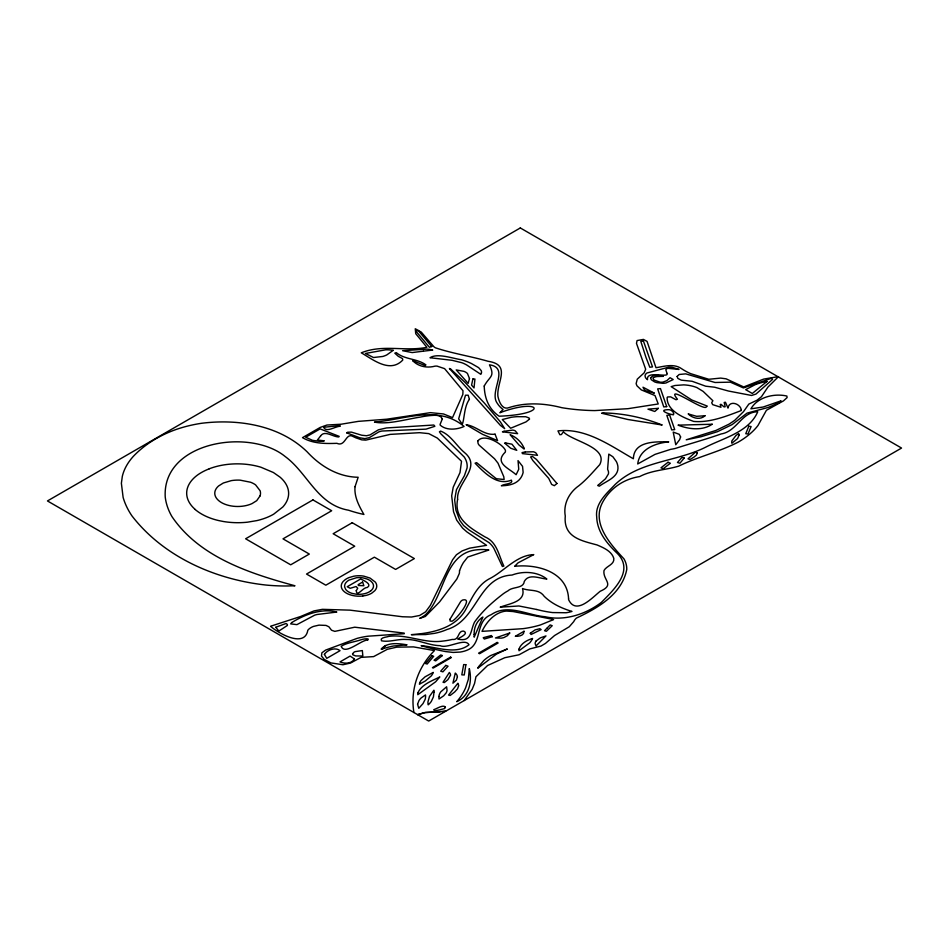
<?xml version="1.0" encoding="UTF-8"?>
<svg xmlns="http://www.w3.org/2000/svg" width="949" height="949" viewBox="0 0 949 949"><rect width="100%" height="100%" fill="white"/><g stroke="black" fill="none" stroke-linecap="round" stroke-linejoin="round"><path stroke-width="1.42" d="M381.32 649.045C387.299 641.809 398.77 643.493 407.05 644.834L393.847 645.972A27.189 15.694 0 0 0 391.534 646.376L381.32 649.045L385.804 645.462M464.156 700.576L472.151 689.342L474.559 683.458L475.947 676.767L487.561 665.522L504.809 657.704L519.079 654.763L529.756 648.926L541.013 646.044L545.45 643.434L554.572 635.522L569.27 626.743L573.801 621.548A19.49 11.246 0 0 1 576.458 618.06C597.609 608.095 621.642 594.572 626.743 569.625A54.686 31.578 0 0 0 624.015 558.937C610.575 544.382 591.298 523.48 602.568 502.389C610.112 488.261 623.79 479.008 639.602 476.6C651.809 470.158 665.64 470.052 678.654 466.161C697.918 456.742 719.057 451.961 738.108 442.175A95.517 55.149 0 0 0 757.99 425.508L766.424 410.265L783.435 400.917L787.124 397.584L786.875 396.053C774.479 393.147 757.658 396.919 750.908 408.829L763.198 407.014L781.063 400.81L779.912 402.115A8.173 4.721 0 0 1 778.999 402.767L768.168 407.453L747.053 413.123L732.13 424.594L717.574 431.641L700.955 436.765L686.234 439.802L715.866 430.478L729.14 424.096L734.716 420.336L743.577 411.569L748.832 404.084L756.994 400.241L761.43 396.753L767.931 387.085L778.5 376.611L763.648 379.102L743.719 386.955L726.115 378.829L720.682 378.093L708.773 379.268L690.67 373.657A60.736 35.066 0 0 1 681.94 368.936C674.134 363.218 664.608 366.29 655.996 367.726L647.052 341.391L643.422 339.41L637.076 340.561L636.482 343.36L645.676 369.22L644.205 372.791L637.265 379.173L636.127 383.657L636.945 385.804L641.322 389.909L655.024 395.567L658.238 403.966L627.965 408.687L594.762 410.585A129.289 74.651 0 0 1 561.867 407.702C544.738 403.266 526.375 402.103 509.34 407.501C502.294 410.656 498.913 401.415 497.893 396.16C496.517 381.889 511.606 364.831 488.106 361.296C470.68 356.255 452.531 353.502 435.366 347.797A12.871 7.426 0 0 1 433.729 346.563L421.285 332.126L415.247 328.734L415.745 333.716L426.896 347.298C405.069 351.794 382.661 344.036 361.296 352.826C373.289 359.754 389.98 373.479 402.803 360.027L402.471 358.592L399.6 357.002A7.604 4.389 0 0 1 397.453 355.567L394.796 353.158L396.279 352.625C404.891 359.837 416.872 358.295 425.923 364.867L425.116 365.579L412.625 360.584C418.367 366.67 427.109 368.271 434.998 366.148A8.529 4.923 0 0 1 437.026 366.1L444.595 368.639L462.993 390.763L462.839 394.428L452.531 417.607L443.503 413.954L430.395 412.649L386.706 419.209L358.378 421.356L341.071 424.227L326.954 425.033L320.228 427.418L302.494 437.643C312.873 443.741 325.187 443.752 336.883 443.325C345.697 447.287 345.614 431.854 353.325 436.659A68.814 39.728 0 0 1 355.745 437.797L361.794 439.873L365.804 440.122L390.122 434.393L419.565 432.685L428.782 433.622L437.323 438.07L461.522 461.285L460.004 472.578L453.219 487.205L451.677 495.781L453.527 511.748L456.694 520.159L462.602 528.13L466.908 531.914L486.552 545.343L469.541 548.166L462.127 550.93L456.422 554.762L452.614 559.744L430.36 605.355L425.591 611.856L419.66 615.474L411.569 617.028L402.483 616.755L350.003 610.148L322.423 609.329L314 610.907L300.525 616.53L270.548 626.257C278.354 633.374 304.736 648.309 307.82 630.231A15.73 9.087 0 0 1 313.526 626.399L318.994 625.13L326.005 625.415L328.888 626.779L331.545 630.231L334.819 631.37L354.748 627.194L404.155 633.102L404.274 633.718L368.01 636.198A56.145 32.42 0 0 0 357.073 638.38L325.578 650.112L321.889 652.805L321.486 656.056L324.297 659.46L330.904 662.912L342.945 664.751L350.501 663.054L361.094 657.36L373.609 656.613L387.299 649.318L396.741 647.147L413.539 646.898L434.464 650.587C418.248 666.708 410.075 689.745 413.918 712.521M598.582 484.761L605.498 478.782L608.392 473.978A18.102 10.451 0 0 0 608.392 471.345L607.704 469.47A3.642 2.1 0 0 1 607.633 468.901L608.795 454.097L612.935 456.813L616.375 461.605A44.271 25.564 0 0 1 617.894 466.398C619.187 477.228 606.316 480.894 599.365 486.185L597.68 485.52L598.356 484.951M367.773 639.994C370.49 637.87 362.352 639.033 360.917 639.804C354.428 642.058 347.014 642.603 341.166 646.281C344.807 655.759 360.976 639.923 367.583 640.077M383.503 648.464L382.044 648.855M362.767 596.008L366.065 595.414A17.07 9.858 0 0 0 371.842 593.113L374.902 590.598A17.402 10.048 0 0 0 375.365 582.128L370.003 578.06L363.811 576.138A16.833 9.715 0 0 0 353.799 576.197L349.113 577.55A19.217 11.091 0 0 0 345.104 579.72L343.194 581.429A17.343 10.012 0 0 0 343.36 590.812L344.285 591.666A18.173 10.498 0 0 0 347.951 593.955A17.984 10.392 0 0 0 362.767 595.996M440.158 711.869L425.46 712.497L417.607 714.656L424.606 712.592L445.686 711.24L441.997 711.643M553.611 619.578L540.42 624.952A73.085 42.195 0 0 1 523.018 628.665L481.997 631.358C486.315 622.414 493.492 613.813 503.551 611.476A12.906 7.45 0 0 1 506.564 611.085L513.112 611.536L550.764 618.938A22.74 13.132 0 0 1 551.476 619.092L553.113 619.46M536.778 609.507L518.913 605.972L500.206 607.17C509.743 603.457 526.315 601.666 522.496 588.51C529.756 591.476 538.902 588.629 544.192 596.304C551.915 603.837 561.772 608.345 571.974 611.417A22.717 13.12 0 0 1 566.055 612.746L552.52 612.568A81.507 47.059 0 0 1 536.778 609.507M666.827 372.874L665.795 369.695L667.503 368.283L679.021 369.446L672.378 367.358A11.269 6.501 0 0 0 668.642 367.204L646.921 373.004A8.411 4.864 0 0 0 645.023 375.911L645.569 377.844L647.503 379.695C645.783 369.849 669.33 378.532 667.04 373.372M568.581 598.89C567.443 571.749 537.229 563.836 514.631 566.316L518.118 562.793L533.777 554.619C516.256 555.106 503.824 571.82 488.771 579.104C477.679 585.343 472.472 597.04 466.683 607.692C456.623 628.357 432.163 633.125 411.344 634.679L425.543 634.561L434.488 633.363A42.752 24.686 0 0 0 446.849 629.543C477.655 620.587 477.715 576.719 512.057 575.047C523.16 570.823 537.502 571.523 546.873 579.032C539.59 578.546 528.866 573.16 524.322 581.369C523.504 588.902 512.401 586.435 507.976 590.847A44.627 25.765 0 0 0 501.831 594.916C491.629 602.829 481.985 611.595 474.488 622.176C470.206 630.883 471.914 642.402 457.762 639.092C459.802 637.431 469.209 633.659 463.741 631.121C457.382 630.409 459.755 640.539 452.222 639.448A50.119 28.933 0 0 1 442.709 641.097C424.476 643.707 407.216 633.979 388.936 636.352C386.907 637.194 379.315 637.431 381.474 640.789C389.493 642.473 397.868 638.807 406.053 639.46C417.774 639.27 428.402 645.391 440.087 645.664C447.489 649.187 465.212 637.313 468.984 644.786C455.793 655.201 436.469 646.874 421.142 645.652A178.768 103.216 0 0 0 445.544 651.572L453.148 652.438L460.194 652.058A20.676 11.934 0 0 0 469.15 649.223C482.377 641.773 475.2 620.729 491.143 614.703C507.857 603.291 527.205 615.284 544.999 616.708C564.608 621.263 585.806 614.3 601.393 602.378C614.228 589.317 635.498 569.768 615.972 552.128C606.257 542.638 597.135 531.274 596.707 517.039C594.893 503.409 606.886 493.183 615.343 484.287C640.065 460.882 676.59 461.831 705.854 447.086C723.873 437.892 749.105 431.949 757.753 411.747C741.691 411.819 736.863 431.51 721.145 433.942C706.092 439.304 690.635 443.48 675.451 448.403A35.398 20.439 0 0 1 670.682 449.34L655.035 454.369L637.716 463.954C639.412 449.019 655.712 443.005 668.737 441.902C655.664 441.653 633.813 440.811 633.374 458.77C610.432 445.686 585.723 427.619 557.953 430.917L559.851 434.725L561.381 434.559L563.398 431.819C572.283 441.368 608.617 447.015 599.768 464.595C593.078 471.914 586.648 479.53 578.854 485.734C569.151 492.555 563.125 503.907 565.272 516.019C563.303 537.264 581.037 540.622 597.135 544.975C603.6 547.787 611.607 551.084 613.825 558.427C614.501 564.774 606.494 565.829 604.003 570.527C602.544 580.195 615.438 584.631 600.207 591.263C592.473 597.407 576.221 615.521 568.653 599.792A9.549 5.516 0 0 1 568.581 598.89M195.209 509.518A51.756 29.882 0 0 0 201.757 514.121A50.605 29.217 0 0 0 218.602 520.55L223.276 521.487A51.637 29.81 0 0 0 247.535 522.175L256.954 520.586A49.68 28.684 0 0 0 273.668 514.18L282.826 506.991A50.522 29.17 0 0 0 280.038 477.145L273.407 472.519L260.916 467.228A50.439 29.122 0 0 0 209.255 468.782M195.269 509.494A50.843 29.36 0 0 1 197.783 474.844A52.029 30.036 0 0 1 209.278 468.806M469.411 399.28C464.393 406.148 464.583 416.658 462.685 423.301A52.349 30.226 0 0 0 461.985 423.835L458.652 418.865L465.496 395.223L468.177 395.199L469.411 399.28M457.608 499.376C453.598 519.139 471.024 528.451 484.998 536.92C497.264 542.057 498.688 555.58 503.872 566.078L502.365 566.47L493.883 548.332A43.749 25.255 0 0 0 489.233 542.769L469.031 529.981L463.587 525.521L459.814 520.443L455.911 510.159L454.642 499.862L456.457 489.672L464.417 475.686L467.062 468.035A43.951 25.374 0 0 0 464.275 457.074L440.692 433.669L439.411 431.807L440.585 431.083C450.822 434.915 456.481 445.959 464.678 452.709C482.377 467.513 456.161 482.792 457.608 499.376M457.394 676.839L456.374 680.148L452.922 683.185L455.283 673.055L455.888 673.648A12.717 7.343 0 0 1 457.299 676.174L457.394 676.839M469.352 668.725L468.32 679.389L465.651 687.693A117.949 68.091 0 0 1 456.754 701.702C469.601 696.032 472.246 681.085 469.352 668.725M474.168 634.501L474.168 637.17L482.887 617.052C476.813 620.61 473.824 627.657 474.168 634.501M677.123 376.456L677.871 378.426L681.275 380.158L692.07 381.273L705.712 386.207L714.621 387.216L728.429 391.024L751.596 395.472L755.985 394.06L772.557 379.398L771.288 378.366L743.423 387.927L730.35 382.162L715.036 382.494L685.7 373.859L679.152 374.487L677.123 376.456M472.899 378.971L471.57 385.092L474.026 387.939L474.939 379.031L472.899 378.971M442.317 418.9L440.122 424.322A5.884 3.393 0 0 0 440.217 425.152C446.433 430.704 456.884 429.731 464.108 426.457C437.75 404.511 404.44 419.755 374.464 422.068C387.714 424.891 406.136 419.233 420.324 417.086A56.335 32.527 0 0 1 429.743 415.626C433.895 415.365 440.336 414.132 442.317 418.9M524.121 448.355L524.121 449.067L518.984 444.986L510.099 434.713C516.256 436.991 521.736 442.234 524.121 448.355M556.933 483.492L554.346 485.674L551.666 484.453L548.724 478.379L532.875 460.562L530.633 456.967L532.401 456.41L536.399 459.399L556.933 483.492M450.004 619.234L450.087 621.002L451.843 621.215C455.378 620.705 474.595 596.98 462.59 600.041A7.817 4.508 0 0 0 460.479 601.891L450.004 619.234M324.404 654.395L326.753 658.345L340.039 650.67C335.46 646.815 327.239 649.935 324.404 654.395M434.001 692.165L433.42 696.886L431.297 701.418A33.298 19.217 0 0 1 428.201 704.858A32.942 19.027 0 0 1 427.94 701.952L429.506 696.388L433.907 690.231L434.001 692.165M355.033 486.695C354.06 496.754 359.066 506.031 363.918 514.465L359.861 513.516A102.8 59.348 0 0 1 348.544 510.218C317.251 504.761 307.915 473.29 285.139 456.493C249.623 427.548 161.994 441.629 165.233 497.051A136.11 78.589 0 0 0 171.959 516.612C199.468 557.217 249.824 573.493 294.973 585.77L287.677 585.972A118.483 68.411 0 0 1 266.206 585.07C215.34 579.59 163.655 556.98 131.887 515.805A158.685 91.614 0 0 1 123.121 497.418L121.377 483.266L122.326 476.351A104.544 60.356 0 0 1 133.311 456.386C144.616 444.476 158.993 435.816 174.319 430.122A96.371 55.635 0 0 1 201.579 423.278C238.306 418.687 279.753 425.176 307.179 451.878C320.43 466.244 338.093 476.967 358.164 477.264L355.033 486.695M524.026 631.263C524.216 635.711 518.7 636.506 515.331 636.281L524.026 631.263M484.215 386.029C484.583 398.082 488.628 409.055 499.127 416.208C550.361 414.274 540.669 397.334 499.886 412.768L503.065 409.47A36.525 21.092 0 0 1 497.478 403.562C488.237 391.996 510.562 367.821 489.459 364.819C495.248 377.144 489.755 375.828 484.215 386.029M529.483 419.126L526.007 421.89L510.657 428.236L502.282 419.553L511.333 417.263A45.801 26.442 0 0 1 517.122 416.67L525.758 416.741L529.067 417.999A6.24 3.606 0 0 1 529.423 418.758L529.483 419.126M417.572 704.265L418.77 708.322L423.017 703.589L425.116 699.437A30.582 17.651 0 0 0 425.567 695.866L425.484 694.929L421.166 697.93A25.848 14.923 0 0 0 418.948 700.599L417.572 704.265M477.715 441.107L478.094 443.444A16.062 9.276 0 0 0 479.138 445.152L494.559 458.782L498 463.159L503.777 476.706L504.133 479.494L496.742 478.771A8.897 5.136 0 0 1 495.449 478.059L476.6 462.637L475.069 463.183C484.512 472.827 496.861 486.007 511.392 480.147C513.99 484.049 503.895 483.812 501.357 485.734C508.201 485.722 515.995 484.334 520.349 478.498A39.882 23.025 0 0 0 523.136 472.329L522.543 466.339L518.024 460.621L518.747 469.233L516.126 474.725C508.961 468.177 493.836 463.053 505.307 452.104A15.575 8.992 0 0 0 505.378 450.194C502.163 443.586 483.729 432.768 477.715 441.107M739.081 435.093L737.622 438.509L731.869 443.254A14.662 8.458 0 0 1 731.857 440.929L735.985 435.461L738.678 433.515L739.081 435.093M438.913 696.507L438.996 699.022L443.693 695.795L446.16 692.889A18.802 10.854 0 0 0 447.038 690.457L446.635 686.756L440.799 691.821A24.164 13.95 0 0 0 439.233 694.893L438.913 696.507M323.692 427.275C326.076 433.124 335.543 426.125 340.288 426.267L340.039 425.579L323.692 427.275M275.791 627.289L278.852 631.061L287.357 625.462A6.014 3.464 0 0 0 287.322 624.501L286.645 623.837A5.397 3.12 0 0 0 285.969 623.517L275.851 627.218M356.266 590.681C356.765 597.811 362.957 587.217 367.239 587.49C372.672 584.299 363.408 580.266 360.596 579.009L347.204 586.743L350.228 588.297L356.077 586.529L357.714 588.226L356.266 590.681M352.601 653.766L352.577 654.039A2.989 1.732 0 0 0 352.969 654.857L355.685 655.949L362.838 656.008L362.352 650.563L355.151 651.631A6.928 3.998 0 0 0 353.965 652.224L352.601 653.766M518.949 649.187L518.996 650.777L529.72 642.841A36.762 21.222 0 0 0 532.116 639.389L532.567 638.452C527.039 640.124 520.93 643.422 518.949 649.187M650.575 377.797L651.275 379.73L654.549 381.854A12.373 7.141 0 0 0 656.945 382.625L662.912 383.313A10.498 6.062 0 0 0 666.056 382.945L673.221 379.541L670.053 377.714L666.922 380.596L663.161 382.044A6.513 3.76 0 0 1 660.101 382.174L654.49 380.205A8.102 4.686 0 0 1 653.564 379.398L652.971 378.058A1.329 0.771 0 0 1 653.22 377.69L655.51 376.824A13.333 7.699 0 0 1 657.064 376.539L663.351 376.338C659.389 375.721 653.375 374.072 650.575 377.797M469.482 378.58L468.154 383.384L456.22 369.92L463.966 371.356A11.53 6.655 0 0 1 467.477 373.515L469.482 378.58M673.636 413.705L673.434 414.808C668.594 414.215 656.993 409.743 668.926 409.66A5.813 3.357 0 0 1 671.014 410.265L672.936 411.724L673.636 413.705M459.553 570.586L459.494 571.025A30.166 17.414 0 0 1 459.316 573.528L456.86 578.997L439.577 601.915L425.354 616.47L419.755 618.38A39.953 23.073 0 0 0 425.686 614.596C445.544 595.201 443.729 552.211 477.928 549.72A26.37 15.22 0 0 1 486.09 549.696L488.854 550.029L467.75 557.027L463.409 562.567A147.676 85.256 0 0 0 461.463 566.09L459.553 570.586M450.502 675.261L447.892 679.65L444.334 682.568L443.029 682.295L449.363 672.45L450.134 673.553A9.585 5.528 0 0 1 450.502 675.249M458.581 685.961L457.513 688.844L454.69 691.975L450.134 695.487L448.569 695.107L457.881 683.233L458.225 683.909A12.871 7.426 0 0 1 458.581 685.961M417.857 692.817L417.785 694.704L435.603 681.821L439.814 676.945C431.925 680.908 421.854 684.265 417.857 692.817M697.313 452.993L696.424 455.093L693.814 457.216L689.923 459.518L688.001 458.841L695.819 451.854L697.313 452.993M354.44 658.974C351.628 663.802 344.689 663.956 340.003 661.916L350.11 656.079L354.44 658.974M465.876 664.703L464.251 674.988L461.795 674.846L463.681 664.573L465.876 664.703M680.599 436.931L679.626 439.684L675.771 444.749L673.209 432.092L679.259 434.31L680.599 436.931M741.299 409.719L741.157 410.585C726.554 416.16 709.781 422.898 693.66 421.427C683.209 417.477 666.85 410.893 667.123 397.619A4.01 2.313 0 0 1 667.621 396.955L670.658 396.86L675.985 399.743L677.432 399.221C664.703 383.159 700.706 409.268 705.854 407.335L707.302 406.113L691.762 399.98L671.168 386.646L674.964 385.496L683.755 384.867A26.786 15.469 0 0 1 696.851 387.56L703.162 391.415L712.889 400.739L711.679 402.744L712.675 404.642L720.991 407.287L720.208 404.547L720.991 404.298L724.087 406.919L725.178 406.765L724.194 402.459L725.463 402.269L728.002 408.106C729.176 400.051 739.947 403.313 741.299 409.719M419.636 683.221L419.422 684.205L425.176 681.074L431.261 675.925A27.723 16.003 0 0 0 433.23 672.402L425.14 676.779L421.012 680.54A20.819 12.017 0 0 0 419.648 683.221M445.401 707.195L444.642 708.583L439.66 709.864L434.678 710.92L433.717 709.733C436.884 708.689 443.551 704.122 445.401 707.195M481.44 372.91L480.835 374.357L466.967 365.163A28.66 16.548 0 0 0 461.819 362.72L452.163 360.323L430.004 357.726C437.418 352.85 452.424 358.402 461.487 359.766A53.5 30.89 0 0 1 471.416 363.514L478.64 367.666L481.202 370.596A11.008 6.358 0 0 1 481.44 372.91M320.513 436.125L317.381 440.016L324.285 440.834L323.135 441.06A12.93 7.462 0 0 1 319.599 441.368L312.47 440.324L305.661 437.24L320.11 428.901L339.196 436.362L338.829 436.955C333.04 437.062 324.475 429.683 320.513 436.125M748.797 426.231L745.76 433.705L748.002 434.013L751.11 426.552L748.797 426.231M260.062 495.9L256.716 500.669L252.054 503.587A22.918 13.239 0 0 1 223.157 503.468A23.511 13.571 0 0 1 218.507 500.455A22.669 13.096 0 0 1 218.602 485.959L223.323 483.005L231.319 480.633A24.045 13.879 0 0 1 240.144 480.158L250.56 482.234A21.352 12.325 0 0 1 255.601 484.892L260.133 490.775A24.247 13.998 0 0 1 260.062 495.9M530.289 633.232L531.072 634.49L541.155 629.59L539.851 628.712L535.082 629.911L530.289 633.232M478.687 666.601L477.738 668.25L496.398 654.122L507.335 648.962L490.645 655.569A49.977 28.85 0 0 0 483.705 660.611L478.687 666.601M509.72 632.995L507.407 635.688L504.133 637.455A9.68 5.587 0 0 1 501.167 638.143L495.461 637.965L509.72 632.995M536.138 640.919L535.687 641.595A10.641 6.145 0 0 0 535.189 643.73L536.019 645.949L545.983 635.913L540.384 637.858L536.138 640.919M658.357 408.343L654.774 411.486L647.953 409.138L658.357 408.343M346.765 432.863L359.813 437.797L364.891 438.628L369.434 437.608L378.805 431.902A15.659 9.039 0 0 1 381.949 431.024L426.054 429.138L434.879 426.303L433.835 425.022L386.54 427.94L378.426 429.802L369.98 434.927L366.48 435.733L361.711 435.223L351.391 432.115L347.749 432.234A2.645 1.53 0 0 0 346.954 432.661L346.765 432.863M291.699 622.58L290.655 623.884L296.918 624.632L314.546 615.237A12.705 7.331 0 0 1 317.132 614.489L336.8 612.058C321.237 608.024 304.712 614.584 291.699 622.58M684.217 458.035L679.935 463.219L677.456 462.507L681.916 457.406L684.217 458.035M431.973 655.795L425.532 663.565L427.192 664.015L433.705 656.257L431.973 655.795M445.793 665.391L440.704 671.204L442.91 671.856L448.058 666.186L445.793 665.391M547.348 627.823L544.524 630.694L546.375 631.31L552.235 625.699L550.171 624.94L547.348 627.823M393.194 350.359L386.765 354.938A22.895 13.215 0 0 1 382.779 356.468L373.479 357.512L365.448 353.455L385.733 349.813A23.084 13.333 0 0 1 391.249 350.074L393.194 350.359M767.017 381.415L752.308 393.479L745.665 389.648L755.013 384.76A41.744 24.105 0 0 1 762.094 382.471L767.017 381.415M705 415.769C700.137 420.3 692.438 418.272 688.179 413.906L696.613 416.314L705 415.769M442.329 655.581L435.662 660.884L434.049 660.219L440.751 654.94L442.329 655.581M668.001 462.27L660.979 467.821L663.173 468.747L670.374 463.242L668.001 462.27M370.988 590.669L369.078 591.974A14.389 8.316 0 0 1 364.333 593.742A14.923 8.612 0 0 1 356.183 594.193L352.257 593.433A13.998 8.078 0 0 1 347.808 591.393A13.82 7.972 0 0 1 345.626 589.282L344.641 586.933A14.781 8.529 0 0 1 348.912 580.147L356.433 577.751A13.666 7.889 0 0 1 363.23 577.941L367.049 579.02A15.445 8.921 0 0 1 370.335 580.776L371.201 581.464A14.342 8.28 0 0 1 371 590.669M712.189 424.25C702.224 431.048 688.725 429.233 678.025 425.14L712.189 424.25M520.313 227.95L47.45 500.942L428.687 721.05L901.55 448.058L520.313 227.95M312.945 499.909L245.613 538.783L290.691 564.809L309.315 554.05L282.992 538.854L331.687 510.74L312.945 499.909M352.233 522.721L333.146 533.741L354.748 546.209L306.527 574.05L325.827 585.201L374.381 557.17L395.614 569.424L414.369 558.593L352.233 522.721M362.601 582.069L358.164 584.631L358.342 585.486L363.882 585.723L362.601 582.069M450.573 657.147L432.424 667.633L433.23 668.037L451.368 657.562L450.573 657.147M497.157 642.449L478.604 653.161L479.506 653.742L498.142 642.983L497.157 642.449M504.049 431.285L502.412 431.831L517.62 433.669L515.236 430.846A5.255 3.037 0 0 0 512.816 430.087L504.049 431.285M431.736 346.551L429.375 347.263L415.947 331.177L418.224 330.549L431.736 346.551M492.27 636.696L484.322 639.021L483.219 637.704L491.309 635.545L492.27 636.696M525.295 451.973L522.069 452.59L522.413 453.61L537.49 455.306L535.877 452.922A6.94 4.01 0 0 0 533.374 451.771L525.295 451.973M423.384 351.177L412.174 352.577L402.578 350.703L426.991 349.125A15.896 9.182 0 0 1 432.732 350.074L423.384 351.177M603.671 412.945L601.619 413.23L627.716 419.47L662.2 425.01C643.671 417.655 623.623 413.325 603.671 412.945M643.434 340.999L640.789 341.32L646.032 357.559L649.804 367.239L652.497 366.907L643.434 340.999M666.696 406.611L663.766 406.943L657.657 388.9L660.468 388.58L666.696 406.611M669.626 415.021L666.827 415.342L671.738 429.944L674.727 429.612L669.626 415.021M495.046 434.179C484.109 435.686 476.398 426.03 466.125 424.689L482.555 434.322L497.573 440.609L495.046 434.179M505.829 443.041L504.571 443.053L510.681 448.236L516.778 450.336L511.962 444.191L505.829 443.041M654.134 393.04L645.949 390.786A8.695 5.018 0 0 1 644.276 389.553L642.995 387.228L654.134 393.04M451 369.363L449.411 368.485L500.372 425.354L504.666 428.64L500.36 421.842L484.405 403.1L464.986 382.34L451 369.363"/></g></svg>
